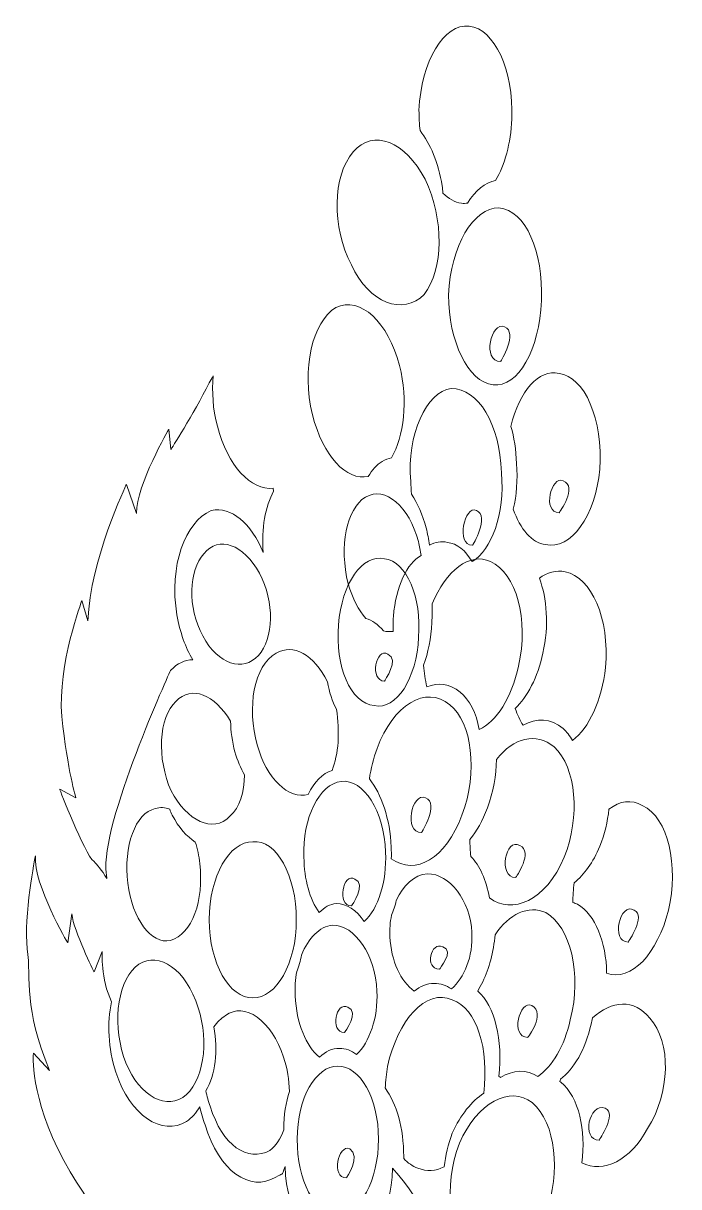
# Model space of a CAD drawing. Header units: millimetres. Extents: x -98 to 307, y -584 to 79.
# Drawn here: x -54.17 to -41.46, y -147.7 to -125.12 of the extents above; entities that cross this region are included whole.
import ezdxf

# ---------------------------------------------------------------- set-up
doc = ezdxf.new("R2010")
doc.units = ezdxf.units.MM
doc.header["$MEASUREMENT"] = 0
doc.layers.add('layer 1', color=7, linetype='Continuous')

msp = doc.modelspace()

# ---------------------------------------------------------------- linework, layer by layer
at = {"layer": 'layer 1', "color": 250, "lineweight": 9}
for points, knots in [([(-45.5226, -125.1726), (-45.0351, -125.2288), (-44.66, -126.0173), (-44.6973, -126.9747), (-44.6973, -126.9747), (-44.7161, -127.4505), (-44.8367, -127.8705), (-45.013, -128.166), (-45.013, -128.166), (-45.2137, -128.2029), (-45.4041, -128.3623), (-45.5566, -128.6068), (-45.5566, -128.6068), (-45.5947, -128.6119), (-45.6336, -128.6126), (-45.6726, -128.6083), (-45.6726, -128.6083), (-45.8055, -128.5929), (-45.9269, -128.5229), (-46.0337, -128.4101), (-46.0337, -128.4101), (-46.0374, -128.3638), (-46.0422, -128.3171), (-46.0478, -128.27), (-46.0478, -128.27), (-46.122, -127.8238), (-46.279, -127.4469), (-46.4778, -127.2002), (-46.4778, -127.2002), (-46.4909, -127.0732), (-46.4977, -126.9412), (-46.4977, -126.8058), (-46.4977, -126.8058), (-46.4601, -125.8484), (-46.0102, -125.116), (-45.5226, -125.1726)], [0, 0, 0, 0, 0.1, 0.1, 0.1, 0.1, 0.2, 0.2, 0.2, 0.2, 0.3, 0.3, 0.3, 0.3, 0.4, 0.4, 0.4, 0.4, 0.5, 0.5, 0.5, 0.5, 0.6, 0.6, 0.6, 0.6, 0.7, 0.7, 0.7, 0.7, 0.8, 0.8, 0.8, 0.8, 1, 1, 1, 1]), ([(-47.7752, -127.6133), (-47.3785, -127.1553), (-46.7637, -127.4148), (-46.378, -128.1405), (-46.378, -128.1405), (-46.0107, -128.9414), (-46.0158, -129.8737), (-46.3967, -130.3827), (-46.3967, -130.3827), (-46.8092, -130.7895), (-47.4581, -130.5534), (-47.8097, -129.804), (-47.8097, -129.804), (-48.1957, -129.0782), (-48.1722, -128.0712), (-47.7752, -127.6133)], [0, 0, 0, 0, 0.2, 0.2, 0.2, 0.2, 0.4, 0.4, 0.4, 0.4, 0.6, 0.6, 0.6, 0.6, 1, 1, 1, 1]), ([(-44.9491, -128.6962), (-44.424, -128.7524), (-44.0865, -129.5409), (-44.124, -130.4983), (-44.124, -130.4983), (-44.1616, -131.4561), (-44.574, -132.1881), (-45.0615, -132.1319), (-45.0615, -132.1319), (-45.549, -132.0753), (-45.9241, -131.2868), (-45.9241, -130.3859), (-45.9241, -130.3859), (-45.8868, -129.4285), (-45.4366, -128.6962), (-44.9491, -128.6962)], [0, 0, 0, 0, 0.2, 0.2, 0.2, 0.2, 0.4, 0.4, 0.4, 0.4, 0.6, 0.6, 0.6, 0.6, 1, 1, 1, 1]), ([(-48.1119, -130.6333), (-47.6244, -130.4078), (-47.0993, -130.915), (-46.8742, -131.7597), (-46.8742, -131.7597), (-46.7054, -132.4358), (-46.79, -133.1437), (-47.0328, -133.5501), (-47.0328, -133.5501), (-47.0931, -133.5618), (-47.1531, -133.5844), (-47.212, -133.6184), (-47.212, -133.6184), (-47.3171, -133.6844), (-47.4082, -133.784), (-47.4828, -133.9099), (-47.4828, -133.9099), (-47.8988, -134.0037), (-48.3628, -133.5151), (-48.5621, -132.7171), (-48.5621, -132.7171), (-48.787, -131.8159), (-48.5621, -130.915), (-48.1119, -130.6333)], [0, 0, 0, 0, 0.1428571, 0.1428571, 0.1428571, 0.1428571, 0.2857143, 0.2857143, 0.2857143, 0.2857143, 0.4285714, 0.4285714, 0.4285714, 0.4285714, 0.5714286, 0.5714286, 0.5714286, 0.5714286, 0.7142857, 0.7142857, 0.7142857, 0.7142857, 1, 1, 1, 1]), ([(-44.9115, -131.6813), (-45.2866, -131.6813), (-45.099, -130.8928), (-44.8367, -131.0055), (-44.8367, -131.0055), (-44.574, -131.1179), (-44.9115, -131.6813), (-44.9115, -131.6813)], [0, 0, 0, 0, 0.3333333, 0.3333333, 0.3333333, 0.3333333, 1, 1, 1, 1]), ([(-43.7798, -131.9115), (-43.2922, -131.9677), (-42.9172, -132.8127), (-42.9923, -133.7702), (-42.9923, -133.7702), (-43.0671, -134.6714), (-43.5546, -135.3472), (-44.0421, -135.2344), (-44.0421, -135.2344), (-44.3116, -135.2034), (-44.535, -134.9316), (-44.6685, -134.5426), (-44.6685, -134.5426), (-44.6051, -134.2806), (-44.5796, -133.9785), (-44.6048, -133.6574), (-44.6048, -133.6574), (-44.6151, -133.3936), (-44.6539, -133.1513), (-44.7156, -132.9386), (-44.7156, -132.9386), (-44.5515, -132.2541), (-44.1781, -131.8195), (-43.7798, -131.9115)], [0, 0, 0, 0, 0.1428571, 0.1428571, 0.1428571, 0.1428571, 0.2857143, 0.2857143, 0.2857143, 0.2857143, 0.4285714, 0.4285714, 0.4285714, 0.4285714, 0.5714286, 0.5714286, 0.5714286, 0.5714286, 0.7142857, 0.7142857, 0.7142857, 0.7142857, 1, 1, 1, 1]), ([(-49.3165, -134.1938), (-49.3165, -134.1938), (-49.3259, -134.1383), (-49.3259, -134.1383), (-49.3259, -134.1383), (-49.7485, -134.1898), (-50.2072, -133.7078), (-50.4082, -132.9375), (-50.4082, -132.9375), (-50.4961, -132.6011), (-50.5184, -132.2643), (-50.487, -131.96), (-50.487, -131.96), (-50.5151, -132.0056), (-50.5412, -132.0501), (-50.565, -132.0928), (-50.565, -132.0928), (-50.8788, -132.7124), (-51.31, -133.3881), (-51.31, -133.3881), (-51.31, -133.3881), (-51.31, -133.3881), (-51.3493, -132.9941), (-51.3493, -132.9941), (-51.3493, -132.9941), (-51.3493, -132.9941), (-51.9764, -134.0643), (-51.9764, -134.6273), (-51.9764, -134.6273), (-51.9764, -134.6273), (-52.1725, -134.0643), (-52.1725, -134.0643), (-52.1725, -134.0643), (-52.1725, -134.0643), (-52.8782, -135.5285), (-52.9175, -136.7114), (-52.9175, -136.7114), (-52.9175, -136.7114), (-53.0353, -136.317), (-53.0353, -136.317), (-53.0353, -136.317), (-53.0353, -136.317), (-53.5057, -137.5561), (-53.4271, -138.5697), (-53.4271, -138.5697), (-53.3096, -139.6399), (-53.1528, -140.1467), (-53.1528, -140.1467), (-53.1528, -140.1467), (-53.1528, -140.1467), (-53.4664, -139.9778), (-53.4664, -139.9778), (-53.4664, -139.9778), (-53.4664, -139.9778), (-52.9961, -141.2169), (-52.8, -141.3859), (-52.8, -141.3859), (-52.7452, -141.4329), (-52.654, -141.5504), (-52.55, -141.7106), (-52.55, -141.7106), (-52.5556, -141.6778), (-52.5602, -141.6446), (-52.5646, -141.6113), (-52.5646, -141.6113), (-52.6825, -140.6539), (-51.3214, -137.6791), (-51.31, -137.6689), (-51.31, -137.6689), (-51.1822, -137.535), (-51.0368, -137.4707), (-50.8856, -137.4671), (-50.8856, -137.4671), (-51.0251, -137.235), (-51.1335, -136.9366), (-51.1925, -136.5987), (-51.1925, -136.5987), (-51.3493, -135.6413), (-51.0357, -134.7962), (-50.526, -134.5711), (-50.526, -134.5711), (-50.1386, -134.4853), (-49.7511, -134.8228), (-49.5187, -135.3851), (-49.5187, -135.3851), (-49.5547, -134.9232), (-49.4797, -134.4955), (-49.3165, -134.1938)], [0, 0, 0, 0, 0.0434783, 0.0434783, 0.0434783, 0.0434783, 0.0869565, 0.0869565, 0.0869565, 0.0869565, 0.1304348, 0.1304348, 0.1304348, 0.1304348, 0.173913, 0.173913, 0.173913, 0.173913, 0.2173913, 0.2173913, 0.2173913, 0.2173913, 0.2608696, 0.2608696, 0.2608696, 0.2608696, 0.3043478, 0.3043478, 0.3043478, 0.3043478, 0.3478261, 0.3478261, 0.3478261, 0.3478261, 0.3913043, 0.3913043, 0.3913043, 0.3913043, 0.4347826, 0.4347826, 0.4347826, 0.4347826, 0.4782609, 0.4782609, 0.4782609, 0.4782609, 0.5217391, 0.5217391, 0.5217391, 0.5217391, 0.5652174, 0.5652174, 0.5652174, 0.5652174, 0.6086957, 0.6086957, 0.6086957, 0.6086957, 0.6521739, 0.6521739, 0.6521739, 0.6521739, 0.6956522, 0.6956522, 0.6956522, 0.6956522, 0.7391304, 0.7391304, 0.7391304, 0.7391304, 0.7826087, 0.7826087, 0.7826087, 0.7826087, 0.826087, 0.826087, 0.826087, 0.826087, 0.8695652, 0.8695652, 0.8695652, 0.8695652, 0.9130435, 0.9130435, 0.9130435, 0.9130435, 1, 1, 1, 1]), ([(-45.8711, -132.2056), (-45.3463, -132.2056), (-44.9336, -132.8813), (-44.896, -133.8388), (-44.896, -133.8388), (-44.8327, -134.6473), (-45.0904, -135.3351), (-45.4655, -135.5635), (-45.4655, -135.5635), (-45.5936, -135.3504), (-45.7587, -135.2122), (-45.9463, -135.1906), (-45.9463, -135.1906), (-46.066, -135.1629), (-46.1834, -135.183), (-46.2939, -135.2428), (-46.2939, -135.2428), (-46.3093, -135.1322), (-46.3309, -135.0206), (-46.3589, -134.9089), (-46.3589, -134.9089), (-46.4262, -134.6561), (-46.5237, -134.4335), (-46.6404, -134.2533), (-46.6404, -134.2533), (-46.6494, -134.1734), (-46.6555, -134.0916), (-46.6589, -134.0077), (-46.6589, -134.0077), (-46.7337, -133.1068), (-46.3589, -132.2618), (-45.8711, -132.2056)], [0, 0, 0, 0, 0.1111111, 0.1111111, 0.1111111, 0.1111111, 0.2222222, 0.2222222, 0.2222222, 0.2222222, 0.3333333, 0.3333333, 0.3333333, 0.3333333, 0.4444444, 0.4444444, 0.4444444, 0.4444444, 0.5555556, 0.5555556, 0.5555556, 0.5555556, 0.6666667, 0.6666667, 0.6666667, 0.6666667, 0.7777778, 0.7777778, 0.7777778, 0.7777778, 1, 1, 1, 1]), ([(-43.7798, -134.6149), (-44.1173, -134.6149), (-43.9297, -133.8829), (-43.7046, -133.9953), (-43.7046, -133.9953), (-43.4047, -134.108), (-43.7798, -134.6149), (-43.7798, -134.6149)], [0, 0, 0, 0, 0.3333333, 0.3333333, 0.3333333, 0.3333333, 1, 1, 1, 1]), ([(-47.5378, -134.3127), (-47.1447, -134.0858), (-46.6911, -134.4944), (-46.5094, -135.1757), (-46.5094, -135.1757), (-46.487, -135.2658), (-46.4696, -135.3559), (-46.4573, -135.4449), (-46.4573, -135.4449), (-46.7301, -135.5935), (-46.9479, -136.0466), (-46.9933, -136.629), (-46.9933, -136.629), (-47.0012, -136.7268), (-47.0034, -136.8234), (-47.0006, -136.9172), (-47.0006, -136.9172), (-47.0614, -136.9278), (-47.1234, -136.9238), (-47.1848, -136.9066), (-47.1848, -136.9066), (-47.2919, -136.7829), (-47.4096, -136.7016), (-47.5279, -136.6687), (-47.5279, -136.6687), (-47.6662, -136.5093), (-47.7869, -136.2794), (-47.8705, -135.993), (-47.8705, -135.993), (-48.0519, -135.2665), (-47.9005, -134.5401), (-47.5378, -134.3127)], [0, 0, 0, 0, 0.1111111, 0.1111111, 0.1111111, 0.1111111, 0.2222222, 0.2222222, 0.2222222, 0.2222222, 0.3333333, 0.3333333, 0.3333333, 0.3333333, 0.4444444, 0.4444444, 0.4444444, 0.4444444, 0.5555556, 0.5555556, 0.5555556, 0.5555556, 0.6666667, 0.6666667, 0.6666667, 0.6666667, 0.7777778, 0.7777778, 0.7777778, 0.7777778, 1, 1, 1, 1]), ([(-45.4587, -135.2468), (-45.7963, -135.2468), (-45.6087, -134.4583), (-45.3836, -134.5711), (-45.3836, -134.5711), (-45.1212, -134.6838), (-45.4587, -135.2468), (-45.4587, -135.2468)], [0, 0, 0, 0, 0.3333333, 0.3333333, 0.3333333, 0.3333333, 1, 1, 1, 1]), ([(-50.6696, -135.4103), (-50.3898, -135.0483), (-49.8912, -135.2308), (-49.5917, -135.7901), (-49.5917, -135.7901), (-49.2921, -136.3491), (-49.3153, -137.0551), (-49.6128, -137.3843), (-49.6128, -137.3843), (-49.9106, -137.713), (-50.3915, -137.5638), (-50.691, -137.0044), (-50.691, -137.0044), (-50.9902, -136.4451), (-50.9674, -135.739), (-50.6696, -135.4103)], [0, 0, 0, 0, 0.2, 0.2, 0.2, 0.2, 0.4, 0.4, 0.4, 0.4, 0.6, 0.6, 0.6, 0.6, 1, 1, 1, 1]), ([(-47.1676, -135.5073), (-46.7377, -135.5548), (-46.4402, -136.267), (-46.5065, -137.027), (-46.5065, -137.027), (-46.5393, -137.8342), (-46.9361, -138.4515), (-47.3658, -138.3567), (-47.3658, -138.3567), (-47.8288, -138.3092), (-48.1263, -137.597), (-48.0601, -136.7895), (-48.0601, -136.7895), (-47.9941, -135.982), (-47.5973, -135.4125), (-47.1676, -135.5073)], [0, 0, 0, 0, 0.2, 0.2, 0.2, 0.2, 0.4, 0.4, 0.4, 0.4, 0.6, 0.6, 0.6, 0.6, 1, 1, 1, 1]), ([(-45.1138, -135.5621), (-44.6041, -135.7872), (-44.3688, -136.6884), (-44.5648, -137.5897), (-44.5648, -137.5897), (-44.6993, -138.2082), (-45.0004, -138.6675), (-45.328, -138.8219), (-45.328, -138.8219), (-45.3881, -138.5037), (-45.5155, -138.2424), (-45.702, -138.0965), (-45.702, -138.0965), (-45.8998, -137.9305), (-46.1254, -137.9042), (-46.3441, -137.9925), (-46.3441, -137.9925), (-46.3757, -137.8615), (-46.3974, -137.721), (-46.4082, -137.5747), (-46.4082, -137.5747), (-46.3201, -137.3346), (-46.2635, -137.0515), (-46.2509, -136.7446), (-46.2509, -136.7446), (-46.2404, -136.6235), (-46.2374, -136.5031), (-46.2418, -136.3856), (-46.2418, -136.3856), (-45.9818, -135.7358), (-45.5068, -135.3738), (-45.1138, -135.5621)], [0, 0, 0, 0, 0.1111111, 0.1111111, 0.1111111, 0.1111111, 0.2222222, 0.2222222, 0.2222222, 0.2222222, 0.3333333, 0.3333333, 0.3333333, 0.3333333, 0.4444444, 0.4444444, 0.4444444, 0.4444444, 0.5555556, 0.5555556, 0.5555556, 0.5555556, 0.6666667, 0.6666667, 0.6666667, 0.6666667, 0.7777778, 0.7777778, 0.7777778, 0.7777778, 1, 1, 1, 1]), ([(-43.6619, -135.7606), (-43.1522, -135.8733), (-42.7994, -136.6618), (-42.8778, -137.6192), (-42.8778, -137.6192), (-42.9602, -138.2512), (-43.1974, -138.8), (-43.5209, -139.0328), (-43.5209, -139.0328), (-43.5719, -138.9434), (-43.632, -138.8653), (-43.7011, -138.8018), (-43.7011, -138.8018), (-43.9403, -138.6015), (-44.2199, -138.5902), (-44.4783, -138.7387), (-44.4783, -138.7387), (-44.5379, -138.6434), (-44.5897, -138.534), (-44.6326, -138.4132), (-44.6326, -138.4132), (-44.3969, -138.1917), (-44.1964, -137.8115), (-44.0933, -137.3376), (-44.0933, -137.3376), (-43.9778, -136.8074), (-44.0117, -136.2769), (-44.1633, -135.8843), (-44.1633, -135.8843), (-44.0117, -135.7708), (-43.8412, -135.7237), (-43.6619, -135.7606)], [0, 0, 0, 0, 0.1111111, 0.1111111, 0.1111111, 0.1111111, 0.2222222, 0.2222222, 0.2222222, 0.2222222, 0.3333333, 0.3333333, 0.3333333, 0.3333333, 0.4444444, 0.4444444, 0.4444444, 0.4444444, 0.5555556, 0.5555556, 0.5555556, 0.5555556, 0.6666667, 0.6666667, 0.6666667, 0.6666667, 0.7777778, 0.7777778, 0.7777778, 0.7777778, 1, 1, 1, 1]), ([(-49.269, -137.3405), (-48.9364, -137.1413), (-48.5342, -137.3715), (-48.2734, -137.8947), (-48.2734, -137.8947), (-48.2386, -138.0969), (-48.179, -138.2786), (-48.0994, -138.4271), (-48.0994, -138.4271), (-48.0302, -138.8653), (-48.058, -139.302), (-48.1826, -139.6158), (-48.1826, -139.6158), (-48.3672, -139.6717), (-48.529, -139.8413), (-48.6456, -140.08), (-48.6456, -140.08), (-49.024, -140.1898), (-49.4548, -139.7731), (-49.6371, -139.1182), (-49.6371, -139.1182), (-49.8375, -138.3975), (-49.704, -137.5806), (-49.269, -137.3405)], [0, 0, 0, 0, 0.1428571, 0.1428571, 0.1428571, 0.1428571, 0.2857143, 0.2857143, 0.2857143, 0.2857143, 0.4285714, 0.4285714, 0.4285714, 0.4285714, 0.5714286, 0.5714286, 0.5714286, 0.5714286, 0.7142857, 0.7142857, 0.7142857, 0.7142857, 1, 1, 1, 1]), ([(-47.1676, -137.8816), (-47.4651, -137.8816), (-47.3329, -137.2168), (-47.1014, -137.3595), (-47.1014, -137.3595), (-46.8699, -137.4543), (-47.1676, -137.8816), (-47.1676, -137.8816)], [0, 0, 0, 0, 0.3333333, 0.3333333, 0.3333333, 0.3333333, 1, 1, 1, 1]), ([(-51.2124, -138.2771), (-50.9014, -137.9524), (-50.4612, -138.1469), (-50.1514, -138.6573), (-50.1514, -138.6573), (-50.1497, -138.8536), (-50.1219, -139.0583), (-50.067, -139.2553), (-50.067, -139.2553), (-50.0202, -139.4236), (-49.9557, -139.5746), (-49.8795, -139.7034), (-49.8795, -139.7034), (-49.8836, -140.0373), (-49.9771, -140.3328), (-50.16, -140.4999), (-50.16, -140.4999), (-50.5005, -140.8557), (-50.9955, -140.589), (-51.305, -140.011), (-51.305, -140.011), (-51.5837, -139.3885), (-51.5527, -138.5884), (-51.2124, -138.2771)], [0, 0, 0, 0, 0.1428571, 0.1428571, 0.1428571, 0.1428571, 0.2857143, 0.2857143, 0.2857143, 0.2857143, 0.4285714, 0.4285714, 0.4285714, 0.4285714, 0.5714286, 0.5714286, 0.5714286, 0.5714286, 0.7142857, 0.7142857, 0.7142857, 0.7142857, 1, 1, 1, 1]), ([(-45.8992, -138.3446), (-45.4681, -138.6825), (-45.3506, -139.6399), (-45.6641, -140.485), (-45.6641, -140.485), (-45.9775, -141.3289), (-46.5648, -141.6668), (-47.0352, -141.3304), (-47.0352, -141.3304), (-47.0328, -141.2563), (-47.0332, -141.1808), (-47.0364, -141.1042), (-47.0364, -141.1042), (-47.0589, -140.5521), (-47.225, -140.0745), (-47.4595, -139.7804), (-47.4595, -139.7804), (-47.432, -139.5834), (-47.3827, -139.3834), (-47.311, -139.1893), (-47.311, -139.1893), (-46.9971, -138.3446), (-46.3699, -137.9502), (-45.8992, -138.3446)], [0, 0, 0, 0, 0.1428571, 0.1428571, 0.1428571, 0.1428571, 0.2857143, 0.2857143, 0.2857143, 0.2857143, 0.4285714, 0.4285714, 0.4285714, 0.4285714, 0.5714286, 0.5714286, 0.5714286, 0.5714286, 0.7142857, 0.7142857, 0.7142857, 0.7142857, 1, 1, 1, 1]), ([(-43.8766, -139.1601), (-43.4452, -139.5545), (-43.367, -140.512), (-43.6806, -141.3005), (-43.6806, -141.3005), (-44.0334, -142.1452), (-44.6996, -142.4268), (-45.131, -142.089), (-45.131, -142.089), (-45.1938, -141.7467), (-45.3204, -141.4585), (-45.4915, -141.2837), (-45.4915, -141.2837), (-45.5053, -141.1779), (-45.5114, -141.0673), (-45.51, -140.9542), (-45.51, -140.9542), (-45.3796, -140.7973), (-45.2633, -140.5922), (-45.1706, -140.343), (-45.1706, -140.343), (-45.0555, -140.0329), (-44.9983, -139.7078), (-44.9936, -139.4038), (-44.9936, -139.4038), (-44.6636, -138.9791), (-44.2269, -138.8668), (-43.8766, -139.1601)], [0, 0, 0, 0, 0.125, 0.125, 0.125, 0.125, 0.25, 0.25, 0.25, 0.25, 0.375, 0.375, 0.375, 0.375, 0.5, 0.5, 0.5, 0.5, 0.625, 0.625, 0.625, 0.625, 0.75, 0.75, 0.75, 0.75, 1, 1, 1, 1]), ([(-48.0027, -139.8282), (-47.5741, -139.7811), (-47.1782, -140.3967), (-47.1454, -141.2023), (-47.1454, -141.2023), (-47.1214, -141.7865), (-47.2884, -142.2955), (-47.558, -142.5494), (-47.558, -142.5494), (-47.7098, -142.3305), (-47.9021, -142.197), (-48.1017, -142.197), (-48.1017, -142.197), (-48.223, -142.2105), (-48.3365, -142.2732), (-48.4357, -142.3736), (-48.4357, -142.3736), (-48.6113, -142.116), (-48.7283, -141.7347), (-48.7283, -141.2968), (-48.7283, -141.2968), (-48.7614, -140.539), (-48.4314, -139.8756), (-48.0027, -139.8282)], [0, 0, 0, 0, 0.1428571, 0.1428571, 0.1428571, 0.1428571, 0.2857143, 0.2857143, 0.2857143, 0.2857143, 0.4285714, 0.4285714, 0.4285714, 0.4285714, 0.5714286, 0.5714286, 0.5714286, 0.5714286, 0.7142857, 0.7142857, 0.7142857, 0.7142857, 1, 1, 1, 1]), ([(-46.4482, -140.8229), (-46.801, -140.8229), (-46.6442, -140.0344), (-46.3699, -140.1467), (-46.3699, -140.1467), (-46.0952, -140.2595), (-46.4482, -140.8229), (-46.4482, -140.8229)], [0, 0, 0, 0, 0.3333333, 0.3333333, 0.3333333, 0.3333333, 1, 1, 1, 1]), ([(-42.1663, -140.2993), (-41.6566, -140.5247), (-41.4605, -141.4822), (-41.6566, -142.3269), (-41.6566, -142.3269), (-41.8776, -143.1741), (-42.3758, -143.7225), (-42.8582, -143.551), (-42.8582, -143.551), (-42.8661, -142.9388), (-43.0827, -142.4166), (-43.421, -142.2141), (-43.421, -142.2141), (-43.4514, -142.2006), (-43.4822, -142.19), (-43.5129, -142.1816), (-43.5129, -142.1816), (-43.5136, -142.0543), (-43.5051, -141.9244), (-43.4863, -141.7945), (-43.4863, -141.7945), (-43.2961, -141.6391), (-43.1211, -141.4026), (-42.9896, -141.0878), (-42.9896, -141.0878), (-42.8975, -140.8561), (-42.8392, -140.6098), (-42.8137, -140.3675), (-42.8137, -140.3675), (-42.6059, -140.2055), (-42.3781, -140.1726), (-42.1663, -140.2993)], [0, 0, 0, 0, 0.1111111, 0.1111111, 0.1111111, 0.1111111, 0.2222222, 0.2222222, 0.2222222, 0.2222222, 0.3333333, 0.3333333, 0.3333333, 0.3333333, 0.4444444, 0.4444444, 0.4444444, 0.4444444, 0.5555556, 0.5555556, 0.5555556, 0.5555556, 0.6666667, 0.6666667, 0.6666667, 0.6666667, 0.7777778, 0.7777778, 0.7777778, 0.7777778, 1, 1, 1, 1]), ([(-51.6115, -140.3565), (-51.5184, -140.3255), (-51.4234, -140.3321), (-51.3319, -140.3693), (-51.3319, -140.3693), (-51.3176, -140.4084), (-51.3018, -140.4467), (-51.2848, -140.4846), (-51.2848, -140.4846), (-51.1591, -140.7196), (-51.0011, -140.9009), (-50.8361, -141.006), (-50.8361, -141.006), (-50.7933, -141.1334), (-50.7634, -141.2742), (-50.7505, -141.4227), (-50.7505, -141.4227), (-50.6614, -142.1481), (-50.8988, -142.7877), (-51.3147, -142.9158), (-51.3147, -142.9158), (-51.7007, -143.0008), (-52.0568, -142.4892), (-52.1458, -141.8066), (-52.1458, -141.8066), (-52.2349, -141.0815), (-51.9976, -140.4419), (-51.6115, -140.3565)], [0, 0, 0, 0, 0.125, 0.125, 0.125, 0.125, 0.25, 0.25, 0.25, 0.25, 0.375, 0.375, 0.375, 0.375, 0.5, 0.5, 0.5, 0.5, 0.625, 0.625, 0.625, 0.625, 0.75, 0.75, 0.75, 0.75, 1, 1, 1, 1]), ([(-49.7203, -141.0005), (-49.2635, -140.9498), (-48.8766, -141.657), (-48.8766, -142.5155), (-48.8766, -142.5155), (-48.8766, -143.3737), (-49.2635, -144.0301), (-49.7203, -144.0301), (-49.7203, -144.0301), (-50.1772, -144.0301), (-50.5641, -143.3737), (-50.5641, -142.5155), (-50.5641, -142.5155), (-50.5641, -141.657), (-50.1772, -141.0005), (-49.7203, -141.0005)], [0, 0, 0, 0, 0.2, 0.2, 0.2, 0.2, 0.4, 0.4, 0.4, 0.4, 0.6, 0.6, 0.6, 0.6, 1, 1, 1, 1]), ([(-44.6217, -141.6949), (-44.9746, -141.6949), (-44.8178, -140.906), (-44.5432, -141.0753), (-44.5432, -141.0753), (-44.2688, -141.1877), (-44.6217, -141.6949), (-44.6217, -141.6949)], [0, 0, 0, 0, 0.3333333, 0.3333333, 0.3333333, 0.3333333, 1, 1, 1, 1]), ([(-49.0753, -150.7354), (-48.8007, -150.9044), (-48.1735, -151.0733), (-47.8206, -150.8482), (-47.8206, -150.8482), (-47.4285, -150.5665), (-46.5659, -149.8907), (-46.5659, -149.8907), (-46.5659, -149.8907), (-46.5659, -149.8907), (-46.801, -149.4963), (-46.801, -149.4963), (-46.801, -149.4963), (-47.1864, -148.8508), (-45.6017, -148.8939), (-47.0111, -147.3362), (-47.0111, -147.3362), (-47.0226, -148.2762), (-47.5137, -148.764), (-48.0167, -148.764), (-48.0167, -148.764), (-48.5618, -148.764), (-49.0873, -148.2546), (-49.0923, -147.3056), (-49.0923, -147.3056), (-49.1688, -147.5077), (-49.1342, -147.4235), (-49.2746, -147.5077), (-49.2746, -147.5077), (-49.7783, -147.8106), (-50.3724, -147.3954), (-50.647, -146.4941), (-50.647, -146.4941), (-50.6902, -146.3781), (-50.7241, -146.2599), (-50.7496, -146.1416), (-50.7496, -146.1416), (-50.8203, -146.2613), (-50.9058, -146.3606), (-51.0052, -146.4321), (-51.0052, -146.4321), (-51.4759, -146.7138), (-52.103, -146.3193), (-52.3777, -145.4747), (-52.3777, -145.4747), (-52.528, -145.0113), (-52.5488, -144.5143), (-52.4592, -144.1038), (-52.4592, -144.1038), (-52.6743, -143.6685), (-52.6432, -143.1318), (-52.6432, -143.1318), (-52.6432, -143.1318), (-52.6432, -143.1318), (-52.8, -143.5262), (-52.8, -143.5262), (-52.8, -143.5262), (-52.8, -143.5262), (-53.1921, -142.7377), (-53.2314, -142.3998), (-53.2314, -142.3998), (-53.2314, -142.3998), (-53.3096, -142.9628), (-53.3096, -142.9628), (-53.3096, -142.9628), (-53.3096, -142.9628), (-53.9762, -141.8365), (-53.9371, -141.2735), (-53.9371, -141.2735), (-53.9371, -141.2735), (-54.1722, -142.456), (-54.0939, -143.0756), (-54.0939, -143.0756), (-54.0154, -143.6952), (-54.1722, -144.202), (-53.6625, -145.4411), (-53.6625, -145.4411), (-53.6625, -145.4411), (-53.9762, -145.1032), (-53.9762, -145.1032), (-53.9762, -145.1032), (-53.9762, -145.1032), (-54.0546, -145.9479), (-53.3882, -147.187), (-53.3882, -147.187), (-52.7214, -148.3699), (-52.0157, -149.1022), (-52.0157, -149.1022), (-52.0157, -149.1022), (-51.6151, -149.9294), (-50.9967, -149.8324), (-50.9179, -150.1721), (-50.9179, -150.1721), (-50.8396, -150.2848), (-49.7417, -151.0171), (-49.3496, -150.6792), (-49.3496, -150.6792), (-49.0753, -150.3976), (-49.0753, -150.7354), (-49.0753, -150.7354)], [0, 0, 0, 0, 0.0384615, 0.0384615, 0.0384615, 0.0384615, 0.0769231, 0.0769231, 0.0769231, 0.0769231, 0.1153846, 0.1153846, 0.1153846, 0.1153846, 0.1538462, 0.1538462, 0.1538462, 0.1538462, 0.1923077, 0.1923077, 0.1923077, 0.1923077, 0.2307692, 0.2307692, 0.2307692, 0.2307692, 0.2692308, 0.2692308, 0.2692308, 0.2692308, 0.3076923, 0.3076923, 0.3076923, 0.3076923, 0.3461538, 0.3461538, 0.3461538, 0.3461538, 0.3846154, 0.3846154, 0.3846154, 0.3846154, 0.4230769, 0.4230769, 0.4230769, 0.4230769, 0.4615385, 0.4615385, 0.4615385, 0.4615385, 0.5, 0.5, 0.5, 0.5, 0.5384615, 0.5384615, 0.5384615, 0.5384615, 0.5769231, 0.5769231, 0.5769231, 0.5769231, 0.6153846, 0.6153846, 0.6153846, 0.6153846, 0.6538462, 0.6538462, 0.6538462, 0.6538462, 0.6923077, 0.6923077, 0.6923077, 0.6923077, 0.7307692, 0.7307692, 0.7307692, 0.7307692, 0.7692308, 0.7692308, 0.7692308, 0.7692308, 0.8076923, 0.8076923, 0.8076923, 0.8076923, 0.8461538, 0.8461538, 0.8461538, 0.8461538, 0.8846154, 0.8846154, 0.8846154, 0.8846154, 0.9230769, 0.9230769, 0.9230769, 0.9230769, 1, 1, 1, 1]), ([(-47.8048, -142.2444), (-48.1017, -142.2444), (-47.9698, -141.5811), (-47.7389, -141.7234), (-47.7389, -141.7234), (-47.5082, -141.8182), (-47.8048, -142.2444), (-47.8048, -142.2444)], [0, 0, 0, 0, 0.3333333, 0.3333333, 0.3333333, 0.3333333, 1, 1, 1, 1]), ([(-46.3335, -141.6216), (-45.9027, -141.6216), (-45.505, -142.1338), (-45.4719, -142.7644), (-45.4719, -142.7644), (-45.4487, -143.2299), (-45.6179, -143.6382), (-45.8678, -143.8572), (-45.8678, -143.8572), (-45.9698, -143.7875), (-46.0829, -143.7492), (-46.2008, -143.7492), (-46.2008, -143.7492), (-46.3414, -143.7492), (-46.4748, -143.8035), (-46.5909, -143.9002), (-46.5909, -143.9002), (-46.8508, -143.709), (-47.0389, -143.3153), (-47.0624, -142.8432), (-47.0624, -142.8432), (-47.07, -142.6976), (-47.0583, -142.5567), (-47.0305, -142.425), (-47.0305, -142.425), (-46.9915, -142.3374), (-46.9605, -142.2411), (-46.9381, -142.1382), (-46.9381, -142.1382), (-46.8078, -141.8467), (-46.5879, -141.6449), (-46.3335, -141.6216)], [0, 0, 0, 0, 0.1111111, 0.1111111, 0.1111111, 0.1111111, 0.2222222, 0.2222222, 0.2222222, 0.2222222, 0.3333333, 0.3333333, 0.3333333, 0.3333333, 0.4444444, 0.4444444, 0.4444444, 0.4444444, 0.5555556, 0.5555556, 0.5555556, 0.5555556, 0.6666667, 0.6666667, 0.6666667, 0.6666667, 0.7777778, 0.7777778, 0.7777778, 0.7777778, 1, 1, 1, 1]), ([(-44.0346, -142.375), (-43.564, -142.6567), (-43.3289, -143.5576), (-43.564, -144.4588), (-43.564, -144.4588), (-43.6765, -144.9755), (-43.9177, -145.3626), (-44.192, -145.5564), (-44.192, -145.5564), (-44.4092, -145.4108), (-44.6697, -145.4258), (-44.9188, -145.5754), (-44.9188, -145.5754), (-44.9282, -145.5681), (-44.9376, -145.5608), (-44.947, -145.5527), (-44.947, -145.5527), (-44.8696, -144.8529), (-45.0258, -144.1859), (-45.3596, -143.9002), (-45.3596, -143.9002), (-45.2208, -143.6711), (-45.1111, -143.3799), (-45.0539, -143.0508), (-45.0539, -143.0508), (-45.0396, -142.9683), (-45.0288, -142.8859), (-45.0214, -142.8041), (-45.0214, -142.8041), (-44.7512, -142.4009), (-44.3755, -142.2243), (-44.0346, -142.375)], [0, 0, 0, 0, 0.1111111, 0.1111111, 0.1111111, 0.1111111, 0.2222222, 0.2222222, 0.2222222, 0.2222222, 0.3333333, 0.3333333, 0.3333333, 0.3333333, 0.4444444, 0.4444444, 0.4444444, 0.4444444, 0.5555556, 0.5555556, 0.5555556, 0.5555556, 0.6666667, 0.6666667, 0.6666667, 0.6666667, 0.7777778, 0.7777778, 0.7777778, 0.7777778, 1, 1, 1, 1]), ([(-42.4406, -142.9464), (-42.7935, -142.9464), (-42.5974, -142.1579), (-42.323, -142.3269), (-42.323, -142.3269), (-42.0877, -142.4396), (-42.4406, -142.9464), (-42.4406, -142.9464)], [0, 0, 0, 0, 0.3333333, 0.3333333, 0.3333333, 0.3333333, 1, 1, 1, 1]), ([(-48.1721, -142.6169), (-47.7426, -142.6169), (-47.3461, -143.1931), (-47.313, -143.902), (-47.313, -143.902), (-47.2901, -144.4256), (-47.4586, -144.885), (-47.7081, -145.1313), (-47.7081, -145.1313), (-47.8098, -145.0532), (-47.9223, -145.0098), (-48.0398, -145.0098), (-48.0398, -145.0098), (-48.1799, -145.0098), (-48.313, -145.0711), (-48.4288, -145.1798), (-48.4288, -145.1798), (-48.6881, -144.9649), (-48.8757, -144.522), (-48.8991, -143.9907), (-48.8991, -143.9907), (-48.9064, -143.8272), (-48.8947, -143.6689), (-48.8672, -143.5207), (-48.8672, -143.5207), (-48.8282, -143.4222), (-48.7971, -143.3139), (-48.7752, -143.1982), (-48.7752, -143.1982), (-48.6451, -142.8705), (-48.4258, -142.6432), (-48.1721, -142.6169)], [0, 0, 0, 0, 0.1111111, 0.1111111, 0.1111111, 0.1111111, 0.2222222, 0.2222222, 0.2222222, 0.2222222, 0.3333333, 0.3333333, 0.3333333, 0.3333333, 0.4444444, 0.4444444, 0.4444444, 0.4444444, 0.5555556, 0.5555556, 0.5555556, 0.5555556, 0.6666667, 0.6666667, 0.6666667, 0.6666667, 0.7777778, 0.7777778, 0.7777778, 0.7777778, 1, 1, 1, 1]), ([(-46.1014, -143.4733), (-46.3998, -143.4733), (-46.267, -142.9216), (-46.0352, -143.0398), (-46.0352, -143.0398), (-45.8031, -143.1186), (-46.1014, -143.4733), (-46.1014, -143.4733)], [0, 0, 0, 0, 0.3333333, 0.3333333, 0.3333333, 0.3333333, 1, 1, 1, 1]), ([(-51.9313, -143.373), (-51.5374, -143.1373), (-51.0123, -143.4675), (-50.7825, -144.2217), (-50.7825, -144.2217), (-50.5526, -144.8821), (-50.684, -145.6837), (-51.0779, -145.9665), (-51.0779, -145.9665), (-51.4718, -146.2022), (-51.997, -145.8724), (-52.2267, -145.1649), (-52.2267, -145.1649), (-52.4565, -144.4577), (-52.3252, -143.6561), (-51.9313, -143.373)], [0, 0, 0, 0, 0.2, 0.2, 0.2, 0.2, 0.4, 0.4, 0.4, 0.4, 0.6, 0.6, 0.6, 0.6, 1, 1, 1, 1]), ([(-45.8526, -144.0666), (-45.3728, -144.2257), (-45.1363, -145.0335), (-45.2412, -145.8797), (-45.2412, -145.8797), (-45.4725, -146.03), (-45.6911, -146.2967), (-45.8526, -146.6572), (-45.8526, -146.6572), (-45.932, -146.871), (-45.9836, -147.0918), (-46.0091, -147.3089), (-46.0091, -147.3089), (-46.1738, -147.3954), (-46.3488, -147.4085), (-46.5193, -147.3333), (-46.5193, -147.3333), (-46.6225, -147.299), (-46.7143, -147.2348), (-46.794, -147.1465), (-46.794, -147.1465), (-46.7936, -147.1337), (-46.7936, -147.121), (-46.7936, -147.1078), (-46.7936, -147.1078), (-46.7936, -146.5591), (-46.9355, -146.084), (-47.1524, -145.779), (-47.1524, -145.779), (-47.1466, -145.6418), (-47.1316, -145.5017), (-47.1073, -145.3619), (-47.1073, -145.3619), (-46.9112, -144.4607), (-46.3622, -143.8411), (-45.8526, -144.0666)], [0, 0, 0, 0, 0.1, 0.1, 0.1, 0.1, 0.2, 0.2, 0.2, 0.2, 0.3, 0.3, 0.3, 0.3, 0.4, 0.4, 0.4, 0.4, 0.5, 0.5, 0.5, 0.5, 0.6, 0.6, 0.6, 0.6, 0.7, 0.7, 0.7, 0.7, 0.8, 0.8, 0.8, 0.8, 1, 1, 1, 1]), ([(-42.0238, -144.4249), (-41.5924, -144.8752), (-41.6317, -145.8892), (-42.0631, -146.5649), (-42.0631, -146.5649), (-42.3952, -147.1852), (-42.9239, -147.4413), (-43.3401, -147.2315), (-43.3401, -147.2315), (-43.2583, -146.5981), (-43.3887, -145.9658), (-43.7489, -145.6637), (-43.7489, -145.6637), (-43.7489, -145.6637), (-43.7639, -145.6523), (-43.7639, -145.6523), (-43.7639, -145.6523), (-43.7612, -145.6385), (-43.7583, -145.6243), (-43.7554, -145.6104), (-43.7554, -145.6104), (-43.4951, -145.4093), (-43.2685, -145.0332), (-43.1607, -144.5373), (-43.1607, -144.5373), (-43.1507, -144.4986), (-43.1414, -144.4596), (-43.1329, -144.4205), (-43.1329, -144.4205), (-42.7627, -144.0761), (-42.3166, -144.0462), (-42.0238, -144.4249)], [0, 0, 0, 0, 0.1111111, 0.1111111, 0.1111111, 0.1111111, 0.2222222, 0.2222222, 0.2222222, 0.2222222, 0.3333333, 0.3333333, 0.3333333, 0.3333333, 0.4444444, 0.4444444, 0.4444444, 0.4444444, 0.5555556, 0.5555556, 0.5555556, 0.5555556, 0.6666667, 0.6666667, 0.6666667, 0.6666667, 0.7777778, 0.7777778, 0.7777778, 0.7777778, 1, 1, 1, 1]), ([(-50.2481, -144.3753), (-49.8839, -144.0899), (-49.3543, -144.4705), (-49.1227, -145.1838), (-49.1227, -145.1838), (-49.0518, -145.4013), (-49.0152, -145.6279), (-49.0084, -145.8457), (-49.0084, -145.8457), (-49.0791, -146.0574), (-49.1199, -146.3069), (-49.1199, -146.5773), (-49.1199, -146.5773), (-49.1199, -146.5773), (-49.1195, -146.593), (-49.1195, -146.593), (-49.1195, -146.593), (-49.184, -146.7638), (-49.2746, -146.9024), (-49.3874, -146.9907), (-49.3874, -146.9907), (-49.8179, -147.2286), (-50.3144, -146.8958), (-50.5462, -146.1347), (-50.5462, -146.1347), (-50.5826, -146.0369), (-50.6113, -145.9369), (-50.633, -145.837), (-50.633, -145.837), (-50.4486, -145.5243), (-50.3877, -145.0467), (-50.4776, -144.5927), (-50.4776, -144.5927), (-50.4147, -144.4993), (-50.3379, -144.4249), (-50.2481, -144.3753)], [0, 0, 0, 0, 0.1, 0.1, 0.1, 0.1, 0.2, 0.2, 0.2, 0.2, 0.3, 0.3, 0.3, 0.3, 0.4, 0.4, 0.4, 0.4, 0.5, 0.5, 0.5, 0.5, 0.6, 0.6, 0.6, 0.6, 0.7, 0.7, 0.7, 0.7, 0.8, 0.8, 0.8, 0.8, 1, 1, 1, 1]), ([(-47.9408, -144.6997), (-48.2382, -144.6997), (-48.1061, -144.0794), (-47.8749, -144.2122), (-47.8749, -144.2122), (-47.6433, -144.3008), (-47.9408, -144.6997), (-47.9408, -144.6997)], [0, 0, 0, 0, 0.3333333, 0.3333333, 0.3333333, 0.3333333, 1, 1, 1, 1]), ([(-44.3875, -144.7967), (-44.7404, -144.7967), (-44.5443, -144.0644), (-44.3089, -144.1772), (-44.3089, -144.1772), (-44.0346, -144.3461), (-44.3875, -144.7967), (-44.3875, -144.7967)], [0, 0, 0, 0, 0.3333333, 0.3333333, 0.3333333, 0.3333333, 1, 1, 1, 1]), ([(-48.0709, -145.3546), (-47.6439, -145.3546), (-47.2826, -145.968), (-47.2826, -146.7703), (-47.2826, -146.7703), (-47.2826, -147.5723), (-47.6439, -148.2331), (-48.0709, -148.2331), (-48.0709, -148.2331), (-48.5308, -148.2331), (-48.8593, -147.5723), (-48.8593, -146.7703), (-48.8593, -146.7703), (-48.8593, -145.968), (-48.4979, -145.3546), (-48.0709, -145.3546)], [0, 0, 0, 0, 0.2, 0.2, 0.2, 0.2, 0.4, 0.4, 0.4, 0.4, 0.6, 0.6, 0.6, 0.6, 1, 1, 1, 1]), ([(-44.3034, -146.0628), (-43.833, -146.4569), (-43.7548, -147.4143), (-44.0291, -148.2028), (-44.0291, -148.2028), (-44.382, -149.0479), (-45.0094, -149.3858), (-45.4405, -149.0479), (-45.4405, -149.0479), (-45.9112, -148.6534), (-46.0287, -147.696), (-45.7151, -146.8513), (-45.7151, -146.8513), (-45.3623, -146.0628), (-44.7348, -145.7246), (-44.3034, -146.0628)], [0, 0, 0, 0, 0.2, 0.2, 0.2, 0.2, 0.4, 0.4, 0.4, 0.4, 0.6, 0.6, 0.6, 0.6, 1, 1, 1, 1]), ([(-43.0039, -146.7904), (-43.3567, -146.7904), (-43.1999, -146.0581), (-42.8863, -146.1708), (-42.8863, -146.1708), (-42.651, -146.2832), (-43.0039, -146.7904), (-43.0039, -146.7904)], [0, 0, 0, 0, 0.3333333, 0.3333333, 0.3333333, 0.3333333, 1, 1, 1, 1]), ([(-47.9067, -147.5253), (-48.2022, -147.5253), (-48.0709, -146.8648), (-47.8408, -146.959), (-47.8408, -146.959), (-47.6111, -147.1005), (-47.9067, -147.5253), (-47.9067, -147.5253)], [0, 0, 0, 0, 0.3333333, 0.3333333, 0.3333333, 0.3333333, 1, 1, 1, 1])]:
    msp.add_open_spline(points, degree=3, knots=knots, dxfattribs=at)

doc.saveas('drawing.dxf')
